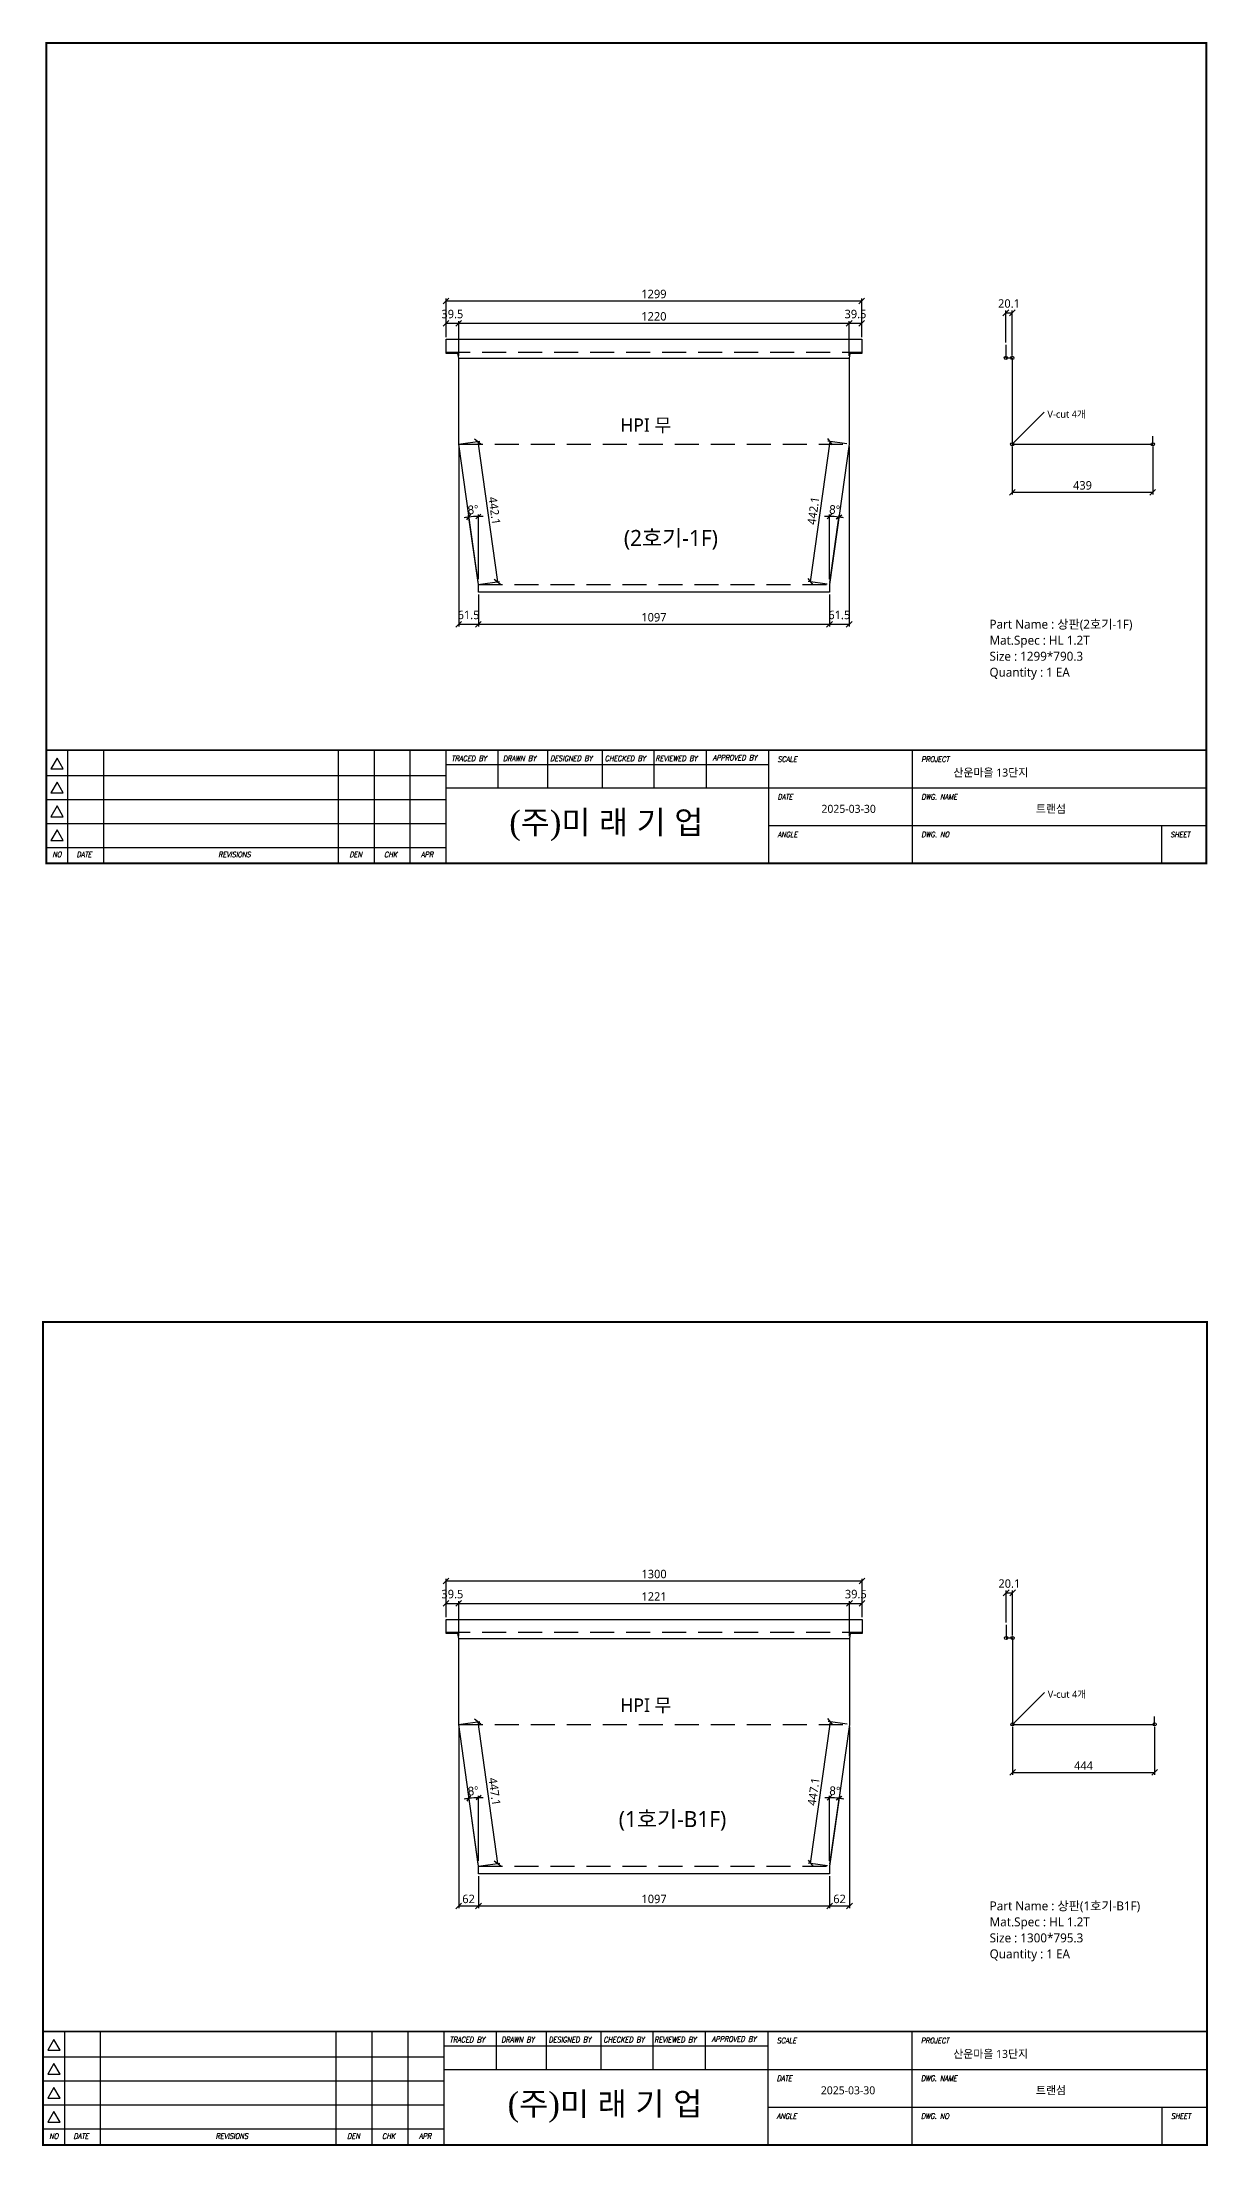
# Model space of a CAD drawing. Extents: x 674 to 10492, y -109346 to 1748.
# Drawn here: x 698 to 4341, y -89317 to -82743 of the extents above; entities that cross this region are included whole.
import ezdxf
from ezdxf.enums import TextEntityAlignment as Align

# ---------------------------------------------------------------- set-up
doc = ezdxf.new("R2010")
doc.units = 0
doc.header["$LTSCALE"] = 10
doc.header["$MEASUREMENT"] = 0
doc.linetypes.add('DASHED2', pattern=[0.375, 0.25, -0.125])
doc.layers.get('0').update_dxf_attribs({"linetype": 'CONTINUOUS'})
for name, color, linetype in [('22', 8, 'DASHED2'), ('dim', 3, 'CONTINUOUS'), ('FROM', 7, 'CONTINUOUS'), ('HIDDEN2', 8, 'CONTINUOUS'), ('레이져', 7, 'CONTINUOUS')]:
    doc.layers.add(name, color=color, linetype=linetype)
doc.styles.add('G1', font='batang.ttc', dxfattribs={"height": 20})
doc.styles.add('ITALICT', font='italict')
doc.styles.add('JKW', font='')
doc.styles.add('MIRAESTYLE', font='gulim.ttc')
doc.styles.add('YCKIM', font='gulim.ttc')
doc.styles.get('JKW').set_extended_font_data('NanumGothic')
doc.dimstyles.new('MIRAE', dxfattribs={"dimscale": 100, "dimtxt": 0.25, "dimasz": 0.15, "dimexe": 0.06, "dimexo": 0.06, "dimgap": 0.07, "dimtad": 1, "dimdec": 1, "dimtxsty": 'YCKIM', "dimblk": 'OBLIQUE', "dimcen": 2.5, "dimclrd": 3, "dimclre": 3, "dimclrt": 256, "dimadec": 1, "dimazin": 3, "dimtfac": 0.5, "dimtix": 1, "dimtmove": 0, "dimatfit": 3, "dimldrblk": 'OBLIQUE'})
doc.dimstyles.get("Standard").update_dxf_attribs({"dimtxt": 2.5, "dimasz": 2.5, "dimexe": 1.25, "dimexo": 0.625, "dimtad": 1, "dimtxsty": 'MIRAESTYLE', "dimcen": 2.5, "dimazin": 3, "dimtfac": 1, "dimtmove": 0, "dimatfit": 3})
doc.dimstyles.new('미래', dxfattribs={"dimscale": 120, "dimtxt": 0.2, "dimasz": 0.15, "dimexe": 0.06, "dimexo": 0.06, "dimgap": 0.07, "dimtad": 1, "dimdec": 1, "dimlfac": -1, "dimtxsty": 'JKW', "dimblk": 'OBLIQUE', "dimcen": 2.5, "dimclrd": 3, "dimclre": 3, "dimclrt": 256, "dimadec": 1, "dimazin": 2, "dimtfac": 0.5, "dimtmove": 1, "dimatfit": 3, "dimarcsym": 1})

# ---------------------------------------------------------------- blocks, each defined once
blk = doc.blocks.new('_OBLIQUE')
at = {"color": 0, "linetype": 'ByBlock'}
blk.add_line((-0.5, -0.5), (0.5, 0.5), dxfattribs=at)
blk = doc.blocks.new('3')
at = {"layer": 'FROM', "color": 7}
blk.add_line((25823.5, 11169), (25823.5, 11496.2), dxfattribs=at)
at = {"layer": 'FROM', "color": 2}
for p, q in [((25885.8, 11169), (25885.8, 11496.2)), ((25989.7, 11169), (25989.7, 11496.2)), ((26670, 11169), (26670, 11496.2)), ((26773.9, 11169), (26773.9, 11496.2)), ((26877.7, 11169), (26877.7, 11496.2)), ((25823.5, 11422.9), (26981.6, 11422.9)), ((25823.5, 11353.6), (26981.6, 11353.6)), ((25823.5, 11284.4), (26981.6, 11284.4)), ((25823.5, 11215.1), (26981.6, 11215.1))]:
    blk.add_line(p, q, dxfattribs=at)
at = {"layer": 'FROM', "color": 0}
for p, q in [((26981.6, 11169), (26981.6, 11496.2)), ((27131.3, 11496.2), (27131.3, 11387.2)), ((27276.5, 11387.2), (27276.5, 11496.2)), ((27434, 11496.2), (27434, 11387.2)), ((27583.7, 11496.2), (27583.7, 11387.2)), ((27735.3, 11496.2), (27735.3, 11387.2)), ((27915.7, 11496.2), (27915.7, 11169)), ((28332.2, 11169), (28332.2, 11496.2)), ((26981.6, 11454.7), (27915.7, 11454.7)), ((26981.6, 11387.2), (29183.5, 11387.2)), ((27915.7, 11278.1), (29183.5, 11278.1))]:
    blk.add_line(p, q, dxfattribs=at)
at = {"layer": 'FROM'}
blk.add_line((29053.7, 11278.1), (29053.7, 11169), dxfattribs=at)
at = {"layer": 'FROM', "color": 0, "const_width": 5.89}
blk.add_lwpolyline([(25823.5, 11169), (29183.5, 11169), (29183.5, 13545), (25823.5, 13545)], close=True, dxfattribs=at)
at = {"layer": 'FROM', "color": 0, "const_width": 4.87}
blk.add_lwpolyline([(25823.5, 11496.2), (29183.5, 11496.2)], dxfattribs=at)
at = {"layer": 'FROM', "color": 2}
for points in [[(25854.7, 11473.5), (25836.7, 11442.3), (25872.7, 11442.3)], [(25854.7, 11404.3), (25836.7, 11373.1), (25872.7, 11373.1)], [(25854.7, 11335), (25836.7, 11303.8), (25872.7, 11303.8)], [(25854.7, 11265.7), (25836.7, 11234.6), (25872.7, 11234.6)]]:
    blk.add_lwpolyline(points, close=True, dxfattribs=at)
at = {"layer": 'FROM', "color": 4, "style": 'ITALICT', "width": 0.8}
for s, height, p in [('APPROVED BY', 15.583, (27753.8, 11466.9)), ('TRACED BY', 15.58, (26997.2, 11465)), ('DRAWN BY', 15.58, (27146.3, 11465)), ('DESIGNED BY', 15.583, (27282.8, 11465)), ('CHECKED BY', 15.58, (27441.2, 11465)), ('REVIEWED BY', 15.583, (27587.9, 11465)), ('SCALE', 15.58, (27941.7, 11462.5)), ('PROJECT', 15.58, (28358.1, 11462.5)), ('DATE', 15.58, (27941.7, 11353.4)), ('DWG. NAME', 15.58, (28358.1, 11353.4)), ('ANGLE', 15.58, (27941.7, 11244.4)), ('DWG. NO', 15.58, (28358.1, 11244.4)), ('SHEET', 15.58, (29079.6, 11244.4)), ('NO', 15.58, (25841.2, 11186.7)), ('DATE', 15.58, (25911.2, 11186.7)), ('REVISIONS', 15.58, (26321.6, 11186.7)), ('DEN', 15.58, (26701.4, 11186.7)), ('CHK', 15.58, (26802.1, 11186.7)), ('APR', 15.58, (26908.6, 11186.7))]:
    blk.add_text(s, height=height, dxfattribs=at).set_placement(p)
blk = doc.blocks.new('transom_frame')
at = {"xscale": 0.837272107773114, "yscale": 0.837272107773114, "zscale": 0.837272107773114}
blk.add_blockref('3', (-21621.3, -9351.5), dxfattribs=at)
at = {"style": 'G1'}
blk.add_text('(주)미 래 기 업', height=55.92, dxfattribs=at).set_placement((1358.1, 93.9), align=Align.MIDDLE)

msp = doc.modelspace()

# ---------------------------------------------------------------- linework, layer by layer
for p, q in [((3709.5, -83689), (3709.5, -83730)), ((3709.5, -83730), (3729.6, -83730)), ((3729.6, -83730), (3729.6, -83730)), ((3729.6, -83730), (3729.6, -84000)), ((3729.6, -84000), (4168.6, -84000)), ((4168.6, -84000), (4168.6, -83975)), ((3710.5, -87689), (3710.5, -87730)), ((3710.5, -87730), (3730.6, -87730)), ((3730.6, -87730), (3730.6, -87730)), ((3730.6, -87730), (3730.6, -88000)), ((3730.6, -88000), (4174.6, -88000)), ((4174.6, -88000), (4174.6, -87975))]:
    msp.add_line(p, q)
at = {"color": 6}
for centre in [(3709.5, -83730), (3729.6, -83730), (3729.6, -84000), (4168.6, -84000), (3710.5, -87730), (3730.6, -87730), (3730.6, -88000), (4174.6, -88000)]:
    msp.add_circle(centre, 5, dxfattribs=at)
at = {"layer": '22', "ltscale": 30}
for p, q in [((1960.5, -83712.3), (3259.5, -83712.3)), ((2000, -84000), (3220, -84000)), ((2061.5, -84437.8), (3158.5, -84437.8)), ((1960.5, -87712.3), (3260.5, -87712.3)), ((2000, -88000), (3221, -88000)), ((2062, -88442.8), (3159, -88442.8))]:
    msp.add_line(p, q, dxfattribs=at)
at = {"layer": 'HIDDEN2'}
for p, q in [((2000, -83731.2), (3220, -83731.2)), ((2000, -87731.2), (3221, -87731.2))]:
    msp.add_line(p, q, dxfattribs=at)
at = {"layer": '레이져'}
for p, q in [((1960.5, -83671.9), (3259.5, -83671.9)), ((1960.5, -83712.3), (1960.5, -83671.9)), ((3259.5, -83671.9), (3259.5, -83712.3)), ((1960.5, -83716.2), (1960.5, -83712.3)), ((1997.84, -83716.2), (1960.5, -83716.2)), ((2000, -83731.2), (1997.84, -83716.2)), ((2000, -84000), (2000, -83731.2)), ((3222.16, -83716.2), (3220, -83731.2)), ((3220, -83731.2), (3220, -84000)), ((3259.5, -83716.2), (3222.16, -83716.2)), ((3259.5, -83712.3), (3259.5, -83716.2)), ((2061.5, -84437.8), (2000, -84000)), ((3220, -84000), (3158.5, -84437.8)), ((2061.5, -84462.2), (2061.5, -84437.8)), ((2061.5, -84437.8), (2061.5, -84437.8)), ((3158.5, -84462.2), (2061.5, -84462.2)), ((3158.5, -84437.8), (3158.5, -84437.8)), ((3158.5, -84437.8), (3158.5, -84462.2)), ((1960.5, -87671.9), (3260.5, -87671.9)), ((1960.5, -87712.3), (1960.5, -87671.9)), ((3260.5, -87671.9), (3260.5, -87712.3)), ((1960.5, -87716.2), (1960.5, -87712.3)), ((1997.84, -87716.2), (1960.5, -87716.2)), ((2000, -87731.2), (1997.84, -87716.2)), ((2000, -88000), (2000, -87731.2)), ((3223.16, -87716.2), (3221, -87731.2)), ((3221, -87731.2), (3221, -88000)), ((3260.5, -87716.2), (3223.16, -87716.2)), ((3260.5, -87712.3), (3260.5, -87716.2)), ((2062, -88442.8), (2000, -88000)), ((3221, -88000), (3159, -88442.8)), ((2062, -88467.2), (2062, -88442.8)), ((2062, -88442.8), (2062, -88442.8)), ((3159, -88467.2), (2062, -88467.2)), ((3159, -88442.8), (3159, -88442.8)), ((3159, -88442.8), (3159, -88467.2))]:
    msp.add_line(p, q, dxfattribs=at)

# ---------------------------------------------------------------- block references
for p, xscale, yscale in [((711.5, -85309.1, 1.29), 1.28828125, 1.28828125), ((701.5, -89314.1, 1.29), 1.292578125, 1.292578125)]:
    msp.add_blockref('transom_frame', p, dxfattribs=dict(xscale=xscale, yscale=yscale))

# ---------------------------------------------------------------- texts
at = {"style": 'JKW'}
for s, height, p in [('Part Name : 상판(2호기-1F)', 28, (3658.5, -84562.2)), ('Mat.Spec : HL 1.2T', 28, (3658.5, -84612.2)), ('Size : 1299*790.3', 28, (3658.5, -84662.2)), ('Quantity : 1 EA', 28, (3658.5, -84712.2)), ('산운마을 13단지', 25, (3545.72, -85025.68)), ('2025-03-30', 25, (3133.47, -85139.05)), ('트랜섬', 25, (3803.38, -85139.05)), ('Part Name : 상판(1호기-B1F)', 28, (3659, -88567.2)), ('Mat.Spec : HL 1.2T', 28, (3659, -88617.2)), ('Size : 1300*795.3', 28, (3659, -88667.2)), ('Quantity : 1 EA', 28, (3659, -88717.2)), ('산운마을 13단지', 25, (3545.17, -89029.73)), ('2025-03-30', 25, (3131.55, -89143.48)), ('트랜섬', 25, (3803.69, -89143.48))]:
    msp.add_text(s, height=height, dxfattribs=at).set_placement(p, align=Align.MIDDLE_LEFT)
at = {"char_height": 22, "attachment_point": 1, "style": 'JKW'}
for insert in [(3839.6, -83895), (3840.6, -87895)]:
    msp.add_mtext('V-cut 4개', dxfattribs=dict(at, insert=insert))
at = {"layer": '레이져', "style": 'JKW'}
for s, height, p in [('HPI 무', 42, (2505, -83940)), ('(2호기-1F)', 50, (2516.17, -84292.67)), ('HPI 무', 42, (2505.5, -87940)), ('(1호기-B1F)', 50, (2500, -88296))]:
    msp.add_text(s, height=height, dxfattribs=at).set_placement(p, align=Align.MIDDLE_LEFT)

# ---------------------------------------------------------------- dimensions: what is measured, and where the dimension line sits
for base, line1, line2 in [((2046.12, -84225.85), ((2061.5, -84437.8), (2000, -84000)), ((2061.5, -84437.8), (2061.5, -84427.8))), ((3173.88, -84225.85), ((3158.5, -84437.8), (3158.5, -84427.8)), ((3158.5, -84437.8), (3220, -84000))), ((2046.5, -88229.6), ((2062, -88442.8), (2000, -88000)), ((2062, -88442.8), (2062, -88432.8))), ((3174.5, -88229.6), ((3159, -88442.8), (3159, -88432.8)), ((3159, -88442.8), (3221, -88000)))]:
    msp.add_angular_dim_2l(base=base, line1=line1, line2=line2, dimstyle='mirae', override={"dimtxt": 0.27, "dimgap": 0.02, "dimdec": 0, "dimlfac": 1, "dimdsep": 46, "dimclrt": 7}).render()
at = {"layer": 'dim'}
for base, p1, p2 in [((1960.5, -83551.9), (1960.5, -83671.9), (3259.5, -83671.9)), ((3709.5, -83589), (3709.5, -83689), (3729.6, -83730)), ((1960.5, -83621.9), (1960.5, -83671.9), (2000, -83731.2)), ((2000, -83621.9), (2000, -83731.2), (3220, -83731.2)), ((3220, -83621.9), (3220, -83731.2), (3259.5, -83671.9)), ((2000, -84562.2), (2000, -84000), (2061.5, -84462.2)), ((3158.5, -84562.2), (3158.5, -84462.2), (3220, -84000)), ((3729.6, -84150), (3729.6, -84000), (4168.6, -84000)), ((2061.5, -84562.2), (2061.5, -84462.2), (3158.5, -84462.2)), ((1960.5, -87551.9), (1960.5, -87671.9), (3260.5, -87671.9)), ((3710.5, -87589), (3710.5, -87689), (3730.6, -87730)), ((1960.5, -87621.9), (1960.5, -87671.9), (2000, -87731.2)), ((2000, -87621.9), (2000, -87731.2), (3221, -87731.2)), ((3221, -87621.9), (3221, -87731.2), (3260.5, -87671.9)), ((2000, -88567.2), (2000, -88000), (2062, -88467.2)), ((3159, -88567.2), (3159, -88467.2), (3221, -88000)), ((3730.6, -88150), (3730.6, -88000), (4174.6, -88000)), ((2062, -88567.2), (2062, -88467.2), (3159, -88467.2))]:
    msp.add_linear_dim(base=base, p1=p1, p2=p2, dimstyle='미래', override={"dimtxt": 0.22, "dimgap": 0.07, "dimdec": 1, "dimlfac": 1, "dimdsep": 46, "dimclrt": 7}, dxfattribs=at).render()
for base, p1, p2, angle in [((2059.42, -83991.65), (2000, -84000), (2061.5, -84437.8), 277.996307), ((3099.08, -84429.45), (3158.5, -84437.8), (3220, -84000), 82.003693), ((2059.42, -87991.68), (2000, -88000), (2062, -88442.8), 277.970626), ((3099.58, -88434.48), (3159, -88442.8), (3221, -88000), 82.029374)]:
    msp.add_linear_dim(base=base, p1=p1, p2=p2, angle=angle, dimstyle='미래', override={"dimtxt": 0.22, "dimgap": 0.07, "dimdec": 1, "dimlfac": 1, "dimdsep": 46, "dimclrt": 7}, dxfattribs=at).render()

# ---------------------------------------------------------------- leaders
for points in [[(3729.6, -84000), (3829.6, -83900)], [(3730.6, -88000), (3830.6, -87900)]]:
    msp.add_leader(points, dimstyle='Standard', dxfattribs=at)

doc.saveas('drawing.dxf')
